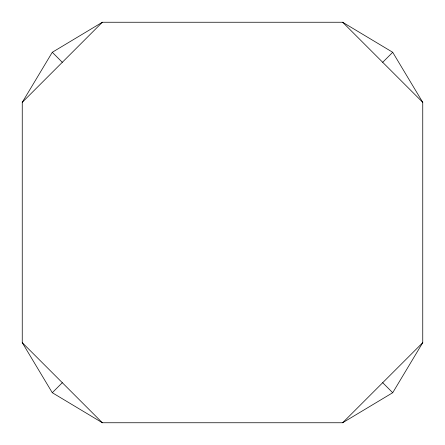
<?xml version="1.0" encoding="UTF-8"?>
<svg xmlns="http://www.w3.org/2000/svg" width="445" height="445" viewBox="0 0 445 445"><rect width="100%" height="100%" fill="white"/><g stroke="black" fill="none" stroke-linecap="round" stroke-linejoin="round"><path stroke-width="0.67" d="M22.25 102.35L52.288 52.288L102.35 22.25L342.65 22.25L392.713 52.288L422.75 102.35L422.75 342.65L392.713 392.713L342.65 422.75L102.35 422.75L52.288 392.713L22.25 342.65L22.25 102.35L102.35 22.25M52.288 392.713L62.3 382.7M382.7 62.3L392.713 52.288M342.65 422.75L422.75 342.65M342.65 22.25L422.75 102.35M52.288 52.288L62.3 62.3M382.7 382.7L392.713 392.713M22.25 342.65L102.35 422.75"/></g></svg>
